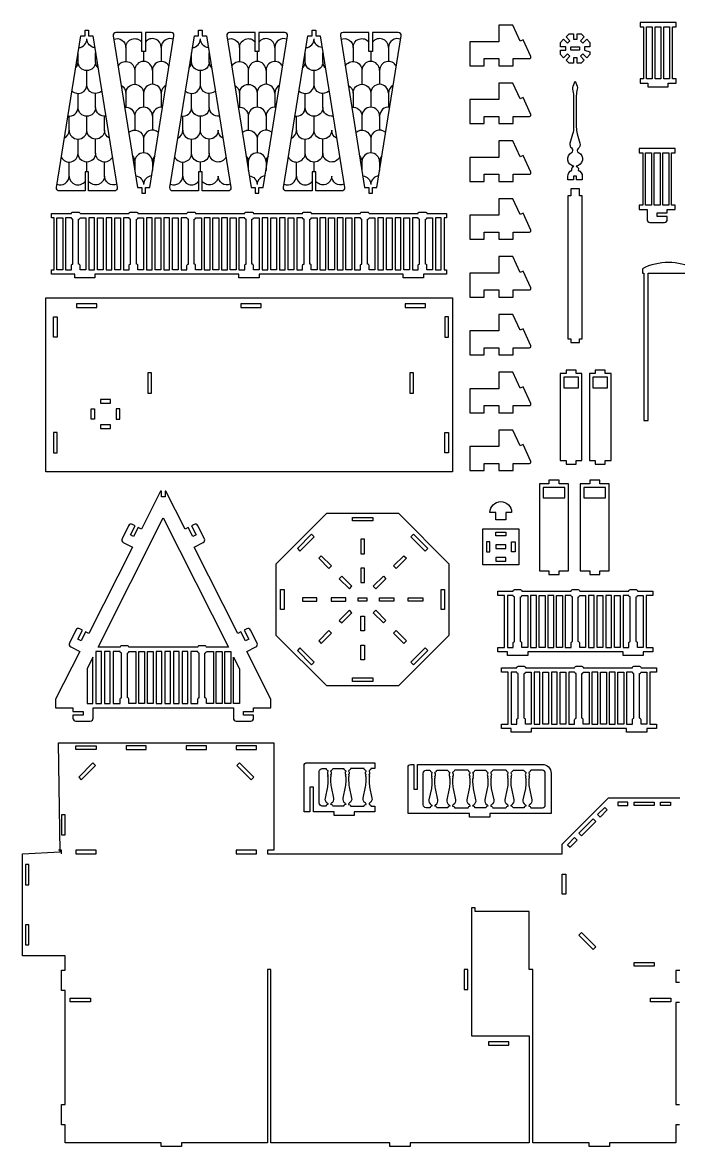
# Model space of a CAD drawing. Extents: x -77 to 269, y -157 to 145.
# Drawn here: x -75 to 15.8, y -10.7 to 144.8 of the extents above; entities that cross this region are included whole.
import ezdxf

# ---------------------------------------------------------------- set-up
doc = ezdxf.new("R2010")
doc.units = 0
doc.header["$MEASUREMENT"] = 0
doc.layers.add('LAYER1', color=18, linetype='CONTINUOUS')

msp = doc.modelspace()

# ---------------------------------------------------------------- linework, layer by layer
at = {"layer": 'LAYER1'}
for points in [[(14.38, 136.42), (15.48, 136.42), (15.48, 137.02), (14.98, 137.02), (14.98, 144.22), (15.48, 144.22), (15.48, 144.82), (10.48, 144.82), (10.48, 144.22), (10.98, 144.22), (10.98, 137.02), (10.48, 137.02), (10.48, 136.42), (11.58, 136.42), (11.58, 135.92), (14.38, 135.92)], [(3.55, 140.77), (3.55, 140.37), (3.13, 139.95), (2.58, 140.5), (2.23, 140.14), (2.77, 139.6), (2.35, 139.18), (1.76, 139.18), (1.76, 139.95), (1.26, 139.95), (1.26, 139.18), (0.66, 139.18), (0.24, 139.6), (0.78, 140.14), (0.43, 140.5), (-0.12, 139.95), (-0.54, 140.37), (-0.54, 140.97), (0.23, 140.97), (0.23, 141.47), (-0.54, 141.47), (-0.54, 142.07), (-0.12, 142.49), (0.43, 141.94), (0.78, 142.3), (0.24, 142.84), (0.66, 143.26), (1.26, 143.26), (1.26, 142.49), (1.76, 142.49), (1.76, 143.26), (2.35, 143.26), (2.77, 142.84), (2.23, 142.3), (2.58, 141.94), (3.13, 142.49), (3.55, 142.07), (3.55, 141.47), (2.78, 141.47), (2.78, 140.97)], [(11.38, 137.02), (11.38, 144.22), (12.18, 144.22), (12.18, 137.02)], [(12.58, 137.02), (12.58, 144.22), (13.38, 144.22), (13.38, 137.02)], [(13.78, 137.02), (13.78, 144.22), (14.58, 144.22), (14.58, 137.02)], [(0.9, 140.97), (0.9, 141.47), (2.09, 141.47), (2.09, 140.97)], [(11.26, 119.57), (11.26, 126.77), (12.06, 126.77), (12.06, 119.57)], [(12.46, 119.57), (12.46, 126.77), (13.26, 126.77), (13.26, 119.57)], [(13.66, 119.57), (13.66, 126.77), (14.46, 126.77), (14.46, 119.57)], [(2.09, 120.83), (2.09, 121.83), (0.9, 121.83), (0.9, 120.83), (0.5, 120.83), (0.5, 101.05), (0.9, 101.05), (0.9, 100.55), (2.09, 100.55), (2.09, 101.05), (2.49, 101.05), (2.49, 120.83)], [(-70.23, 110.6), (-70.23, 117.8), (-69.43, 117.8), (-69.43, 110.6)], [(-65.03, 110.6), (-65.03, 117.8), (-65.83, 117.8), (-65.83, 110.6)], [(-63.83, 117.8), (-63.83, 110.6), (-64.63, 110.6), (-64.63, 117.8)], [(-62.63, 110.6), (-62.63, 117.8), (-63.43, 117.8), (-63.43, 110.6)], [(-61.43, 117.8), (-61.43, 110.6), (-62.23, 110.6), (-62.23, 117.8)], [(-57.83, 117.8), (-57.83, 110.6), (-57.03, 110.6), (-57.03, 117.8)], [(-56.63, 110.6), (-56.63, 117.8), (-55.83, 117.8), (-55.83, 110.6)], [(-55.43, 117.8), (-55.43, 110.6), (-54.63, 110.6), (-54.63, 117.8)], [(-54.23, 110.6), (-54.23, 117.8), (-53.43, 117.8), (-53.43, 110.6)], [(-49.03, 110.6), (-49.03, 117.8), (-49.83, 117.8), (-49.83, 110.6)], [(-47.83, 117.8), (-47.83, 110.6), (-48.63, 110.6), (-48.63, 117.8)], [(-46.63, 110.6), (-46.63, 117.8), (-47.43, 117.8), (-47.43, 110.6)], [(-45.43, 117.8), (-45.43, 110.6), (-46.23, 110.6), (-46.23, 117.8)], [(-41.83, 117.8), (-41.83, 110.6), (-41.03, 110.6), (-41.03, 117.8)], [(-40.63, 110.6), (-40.63, 117.8), (-39.83, 117.8), (-39.83, 110.6)], [(-39.43, 117.8), (-39.43, 110.6), (-38.63, 110.6), (-38.63, 117.8)], [(-38.23, 110.6), (-38.23, 117.8), (-37.43, 117.8), (-37.43, 110.6)], [(-33.83, 117.8), (-33.83, 110.6), (-33.03, 110.6), (-33.03, 117.8)], [(-32.63, 110.6), (-32.63, 117.8), (-31.83, 117.8), (-31.83, 110.6)], [(-31.43, 117.8), (-31.43, 110.6), (-30.63, 110.6), (-30.63, 117.8)], [(-30.23, 110.6), (-30.23, 117.8), (-29.43, 117.8), (-29.43, 110.6)], [(-25.83, 117.8), (-25.83, 110.6), (-25.03, 110.6), (-25.03, 117.8)], [(-24.63, 110.6), (-24.63, 117.8), (-23.83, 117.8), (-23.83, 110.6)], [(-23.43, 117.8), (-23.43, 110.6), (-22.63, 110.6), (-22.63, 117.8)], [(-22.23, 110.6), (-22.23, 117.8), (-21.43, 117.8), (-21.43, 110.6)], [(-17.03, 110.6), (-17.03, 117.8), (-17.83, 117.8), (-17.83, 110.6)], [(-71.75, 106.71), (-15.47, 106.71), (-15.47, 82.66), (-71.75, 82.66)], [(-67.51, 105.41), (-64.71, 105.41), (-64.71, 105.91), (-67.51, 105.91)], [(-44.76, 105.41), (-41.96, 105.41), (-41.96, 105.91), (-44.76, 105.91)], [(-22.02, 105.41), (-19.22, 105.41), (-19.22, 105.91), (-22.02, 105.91)], [(-70.71, 101.29), (-70.71, 104.09), (-70.21, 104.09), (-70.21, 101.29)], [(-16.02, 101.29), (-16.02, 104.09), (-16.52, 104.09), (-16.52, 101.29)], [(-0.55, 96.24), (-0.55, 84.22), (0.25, 84.22), (0.25, 83.72), (1.65, 83.72), (1.65, 84.22), (2.45, 84.22), (2.45, 96.24), (1.65, 96.24), (1.65, 96.74), (0.25, 96.74), (0.25, 96.24)], [(3.47, 96.24), (3.47, 84.22), (4.27, 84.22), (4.27, 83.72), (5.67, 83.72), (5.67, 84.22), (6.47, 84.22), (6.47, 96.24), (5.67, 96.24), (5.67, 96.74), (4.27, 96.74), (4.27, 96.24)], [(-57.14, 93.56), (-57.14, 96.36), (-57.64, 96.36), (-57.64, 93.56)], [(-20.89, 93.56), (-20.89, 96.36), (-21.39, 96.36), (-21.39, 93.56)], [(-0.05, 95.74), (-0.05, 94.29), (1.95, 94.29), (1.95, 95.74)], [(3.97, 95.74), (3.97, 94.29), (5.97, 94.29), (5.97, 95.74)], [(-64.21, 92.16), (-62.81, 92.16), (-62.81, 92.66), (-64.21, 92.66)], [(-65.51, 89.96), (-65.51, 91.36), (-65.01, 91.36), (-65.01, 89.96)], [(-61.51, 89.96), (-61.51, 91.36), (-62.01, 91.36), (-62.01, 89.96)], [(-64.21, 88.66), (-62.81, 88.66), (-62.81, 89.16), (-64.21, 89.16)], [(-70.71, 88.09), (-70.71, 85.29), (-70.21, 85.29), (-70.21, 88.09)], [(-16.02, 88.09), (-16.02, 85.29), (-16.52, 85.29), (-16.52, 88.09)], [(-3.42, 80.99), (-3.42, 68.97), (-2.12, 68.97), (-2.12, 68.47), (-0.72, 68.47), (-0.72, 68.97), (0.58, 68.97), (0.58, 80.99), (-0.72, 80.99), (-0.72, 81.49), (-2.12, 81.49), (-2.12, 80.99)], [(2.22, 80.99), (2.22, 68.97), (3.52, 68.97), (3.52, 68.47), (4.92, 68.47), (4.92, 68.97), (6.22, 68.97), (6.22, 80.99), (4.92, 80.99), (4.92, 81.49), (3.52, 81.49), (3.52, 80.99)], [(-2.92, 80.49), (-2.92, 79.04), (-1.62, 79.04), (-1.22, 79.04), (0.08, 79.04), (0.08, 80.49), (-1.22, 80.49), (-1.62, 80.49)], [(2.72, 80.49), (2.72, 79.04), (4.02, 79.04), (4.42, 79.04), (5.72, 79.04), (5.72, 80.49), (4.42, 80.49), (4.02, 80.49)], [(-22.97, 53.04), (-32.88, 53.04), (-39.88, 60.04), (-39.88, 69.95), (-32.88, 76.96), (-22.97, 76.96), (-15.96, 69.95), (-15.96, 60.04)], [(-29.32, 75.86), (-29.32, 76.36), (-26.52, 76.36), (-26.52, 75.86)], [(-9.49, 74.79), (-6.29, 74.79), (-6.29, 69.79), (-11.29, 69.79), (-11.29, 74.79)], [(-34.61, 73.67), (-34.97, 74.02), (-36.95, 72.04), (-36.59, 71.69)], [(-28.17, 71.33), (-27.67, 71.33), (-27.67, 73.33), (-28.17, 73.33)], [(-19.25, 71.69), (-18.9, 72.04), (-20.88, 74.02), (-21.23, 73.67)], [(-9.49, 74.29), (-8.09, 74.29), (-8.09, 73.79), (-9.49, 73.79)], [(-10.79, 71.59), (-10.29, 71.59), (-10.29, 72.99), (-10.79, 72.99)], [(-9.49, 72.04), (-8.09, 72.04), (-8.09, 72.54), (-9.49, 72.54)], [(-7.29, 72.99), (-6.79, 72.99), (-6.79, 71.59), (-7.29, 71.59)], [(-32.58, 69.3), (-32.22, 69.65), (-33.64, 71.06), (-33.99, 70.71)], [(-23.27, 69.3), (-23.62, 69.65), (-22.21, 71.06), (-21.86, 70.71)], [(-8.09, 70.79), (-9.49, 70.79), (-9.49, 70.29), (-8.09, 70.29)], [(-28.17, 67.33), (-27.67, 67.33), (-27.67, 69.33), (-28.17, 69.33)], [(-29.75, 66.47), (-29.39, 66.82), (-30.81, 68.23), (-31.16, 67.88)], [(-26.1, 66.47), (-26.45, 66.82), (-25.04, 68.23), (-24.69, 67.88)], [(-38.78, 63.6), (-39.28, 63.6), (-39.28, 66.4), (-38.78, 66.4)], [(-17.06, 66.4), (-16.56, 66.4), (-16.56, 63.6), (-17.06, 63.6)], [(-3.87, 58.37), (-3.87, 65.57), (-4.67, 65.57), (-4.67, 58.37)], [(-2.67, 65.57), (-2.67, 58.37), (-3.47, 58.37), (-3.47, 65.57)], [(-1.47, 58.37), (-1.47, 65.57), (-2.27, 65.57), (-2.27, 58.37)], [(-0.27, 65.57), (-0.27, 58.37), (-1.07, 58.37), (-1.07, 65.57)], [(3.33, 65.57), (3.33, 58.37), (4.13, 58.37), (4.13, 65.57)], [(4.53, 58.37), (4.53, 65.57), (5.33, 65.57), (5.33, 58.37)], [(5.73, 65.57), (5.73, 58.37), (6.53, 58.37), (6.53, 65.57)], [(6.93, 58.37), (6.93, 65.57), (7.73, 65.57), (7.73, 58.37)], [(-34.25, 64.75), (-34.25, 65.25), (-36.25, 65.25), (-36.25, 64.75)], [(-30.25, 64.75), (-30.25, 65.25), (-32.25, 65.25), (-32.25, 64.75)], [(-28.52, 64.75), (-28.52, 65.25), (-27.33, 65.25), (-27.33, 64.75)], [(-25.59, 64.75), (-25.59, 65.25), (-23.59, 65.25), (-23.59, 64.75)], [(-21.59, 64.75), (-21.59, 65.25), (-19.59, 65.25), (-19.59, 64.75)], [(-29.39, 63.17), (-29.75, 63.53), (-31.16, 62.11), (-30.81, 61.76)], [(-28.17, 62.67), (-27.67, 62.67), (-27.67, 60.67), (-28.17, 60.67)], [(-26.45, 63.17), (-26.1, 63.53), (-24.69, 62.11), (-25.04, 61.76)], [(-32.22, 60.34), (-32.58, 60.7), (-33.99, 59.28), (-33.64, 58.93)], [(-23.62, 60.34), (-23.27, 60.7), (-21.86, 59.28), (-22.21, 58.93)], [(-64.05, 57.79), (-64.85, 57.79), (-64.85, 50.59), (-64.05, 50.59)], [(-62.85, 57.79), (-63.65, 57.79), (-63.65, 50.59), (-62.85, 50.59)], [(-58.91, 50.59), (-58.91, 57.79), (-58.11, 57.79), (-58.11, 50.59)], [(-57.71, 57.79), (-56.91, 57.79), (-56.91, 50.59), (-57.71, 50.59)], [(-55.71, 50.59), (-55.71, 57.79), (-56.51, 57.79), (-56.51, 50.59)], [(-55.31, 57.79), (-55.31, 50.59), (-54.51, 50.59), (-54.51, 57.79)], [(-53.31, 57.79), (-54.11, 57.79), (-54.11, 50.59), (-53.31, 50.59)], [(-52.11, 57.79), (-52.91, 57.79), (-52.91, 50.59), (-52.11, 50.59)], [(-48.18, 57.79), (-47.38, 57.79), (-47.38, 50.59), (-48.18, 50.59)], [(-46.98, 57.79), (-46.18, 57.79), (-46.18, 50.59), (-46.98, 50.59)], [(-36.59, 58.31), (-36.95, 57.95), (-34.97, 55.97), (-34.61, 56.33)], [(-28.17, 58.67), (-27.67, 58.67), (-27.67, 56.67), (-28.17, 56.67)], [(-19.25, 58.31), (-21.23, 56.33), (-20.88, 55.97), (-18.9, 57.95)], [(-66.05, 55.41), (-66.05, 50.59), (-65.25, 50.59), (-65.25, 57)], [(-44.98, 55.41), (-44.98, 50.59), (-45.78, 50.59), (-45.78, 57)], [(-3.37, 47.76), (-3.37, 54.96), (-4.17, 54.96), (-4.17, 47.76)], [(-2.17, 54.96), (-2.17, 47.76), (-2.97, 47.76), (-2.97, 54.96)], [(-0.97, 47.76), (-0.97, 54.96), (-1.77, 54.96), (-1.77, 47.76)], [(0.23, 54.96), (0.23, 47.76), (-0.57, 47.76), (-0.57, 54.96)], [(3.83, 54.96), (3.83, 47.76), (4.63, 47.76), (4.63, 54.96)], [(5.03, 47.76), (5.03, 54.96), (5.83, 54.96), (5.83, 47.76)], [(6.23, 54.96), (6.23, 47.76), (7.03, 47.76), (7.03, 54.96)], [(7.43, 47.76), (7.43, 54.96), (8.23, 54.96), (8.23, 47.76)], [(-26.52, 54.14), (-26.52, 53.64), (-29.32, 53.64), (-29.32, 54.14)], [(-64.8, 44.27), (-67.6, 44.27), (-67.6, 44.77), (-64.8, 44.77)], [(-60.66, 44.27), (-57.86, 44.27), (-57.86, 44.77), (-60.66, 44.77)], [(-52.35, 44.27), (-49.55, 44.27), (-49.55, 44.77), (-52.35, 44.77)], [(-45.4, 44.27), (-42.6, 44.27), (-42.6, 44.77), (-45.4, 44.77)], [(-67.22, 40.41), (-66.87, 40.06), (-64.89, 42.04), (-65.24, 42.39)], [(-44.96, 42.39), (-42.98, 40.41), (-43.33, 40.06), (-45.31, 42.04)], [(5.6, 36.23), (5.95, 35.88), (4.96, 34.89), (4.61, 35.24)], [(7.4, 36.98), (7.4, 36.48), (8.8, 36.48), (8.8, 36.98)], [(9.65, 36.48), (9.65, 36.98), (12.45, 36.98), (12.45, 36.48)], [(14.7, 36.98), (14.7, 36.48), (13.3, 36.48), (13.3, 36.98)], [(-69.1, 35.23), (-69.6, 35.23), (-69.6, 32.43), (-69.1, 32.43)], [(4.36, 34.29), (4.01, 34.64), (2.03, 32.66), (2.38, 32.31)], [(0.44, 31.07), (0.79, 30.72), (1.78, 31.71), (1.43, 32.06)], [(-67.6, 29.83), (-64.8, 29.83), (-64.8, 30.33), (-67.6, 30.33)], [(-45.4, 29.83), (-42.6, 29.83), (-42.6, 30.33), (-45.4, 30.33)], [(-74.1, 28.33), (-74.6, 28.33), (-74.6, 25.53), (-74.1, 25.53)], [(0.19, 24.22), (-0.31, 24.22), (-0.31, 27.02), (0.19, 27.02)], [(-74.1, 20.01), (-74.6, 20.01), (-74.6, 17.21), (-74.1, 17.21)], [(2.38, 18.93), (2.03, 18.58), (4.01, 16.6), (4.36, 16.95)], [(12.45, 14.76), (12.45, 14.26), (9.65, 14.26), (9.65, 14.76)], [(-13.35, 13.83), (-13.85, 13.83), (-13.85, 11.03), (-13.35, 11.03)], [(-65.6, 9.35), (-68.4, 9.35), (-68.4, 9.85), (-65.6, 9.85)], [(14.75, 9.35), (11.95, 9.35), (11.95, 9.85), (14.75, 9.85)], [(-10.5, 3.33), (-7.7, 3.33), (-7.7, 3.83), (-10.5, 3.83)]]:
    msp.add_lwpolyline(points, close=True, dxfattribs=at)
for points in [[(-66.94, 142.97), (-66.34, 142.97), (-66.34, 143.74), (-65.84, 143.74), (-65.84, 142.97), (-65.24, 142.97), (-61.88, 121.98, -0.464243), (-62.27, 121.51), (-65.84, 121.51), (-65.84, 124.16), (-66.34, 124.16), (-66.34, 121.51), (-69.91, 121.51, -0.464243), (-70.3, 121.98)], [(-59.08, 121.98), (-58.49, 121.98), (-58.49, 121.21), (-57.99, 121.21), (-57.99, 121.98), (-57.39, 121.98), (-54.03, 142.97, 0.464243), (-54.42, 143.44), (-57.99, 143.44), (-57.99, 140.79), (-58.49, 140.79), (-58.49, 143.44), (-62.06, 143.44, 0.464243), (-62.45, 142.97)], [(-51.21, 142.97), (-50.62, 142.97), (-50.62, 143.74), (-50.12, 143.74), (-50.12, 142.97), (-49.52, 142.97), (-46.16, 121.98, -0.464243), (-46.55, 121.51), (-50.12, 121.51), (-50.12, 124.16), (-50.62, 124.16), (-50.62, 121.51), (-54.18, 121.51, -0.464243), (-54.58, 121.98)], [(-43.36, 121.98), (-42.77, 121.98), (-42.77, 121.21), (-42.27, 121.21), (-42.27, 121.98), (-41.67, 121.98), (-38.3, 142.97, 0.464243), (-38.7, 143.44), (-42.27, 143.44), (-42.27, 140.79), (-42.77, 140.79), (-42.77, 143.44), (-46.33, 143.44, 0.464243), (-46.73, 142.97)], [(-35.49, 142.97), (-34.89, 142.97), (-34.89, 143.74), (-34.39, 143.74), (-34.39, 142.97), (-33.8, 142.97), (-30.43, 121.98, -0.464243), (-30.83, 121.51), (-34.39, 121.51), (-34.39, 124.16), (-34.89, 124.16), (-34.89, 121.51), (-38.46, 121.51, -0.464243), (-38.86, 121.98)], [(-27.64, 121.98), (-27.04, 121.98), (-27.04, 121.21), (-26.54, 121.21), (-26.54, 121.98), (-25.95, 121.98), (-22.58, 142.97, 0.464243), (-22.98, 143.44), (-26.54, 143.44), (-26.54, 140.79), (-27.04, 140.79), (-27.04, 143.44), (-30.61, 143.44, 0.464243), (-31, 142.97)], [(-13.08, 142.16), (-13.08, 138.83), (-11.08, 138.83), (-11.08, 139.83), (-9.08, 139.83), (-9.08, 138.83), (-7.08, 138.83), (-7.08, 139.83), (-4.81, 139.83, 0.543691), (-4.63, 140.11), (-5.68, 142.44), (-6.13, 142.24), (-7.12, 144.43), (-9.08, 144.43), (-9.08, 142.16)], [(-13.08, 134.16), (-13.08, 130.83), (-11.08, 130.83), (-11.08, 131.83), (-9.08, 131.83), (-9.08, 130.83), (-7.08, 130.83), (-7.08, 131.83), (-4.81, 131.83, 0.543691), (-4.63, 132.11), (-5.68, 134.44), (-6.13, 134.24), (-7.12, 136.43), (-9.08, 136.43), (-9.08, 134.16)], [(1.97, 126.84, -0.718799), (1.66, 124.93, -0.374013), (1.94, 124.4, -0.284044), (2.49, 123.51), (2.49, 123.05), (1.7, 123.05), (1.7, 123.55), (1.29, 123.55), (1.29, 123.05), (0.5, 123.05), (0.5, 123.51, -0.284044), (1.05, 124.4, -0.374013), (1.33, 124.93, -0.718799), (1.02, 126.84, 0.544401), (1.07, 127.39, -0.306065), (0.83, 128.13), (1.2, 129.41, 0.070039), (1.33, 130.33), (1.33, 134.67, 0.071071), (1.19, 135.59, -0.166187), (1.21, 135.99), (1.49, 136.7), (1.77, 135.99, -0.166187), (1.79, 135.59, 0.071071), (1.66, 134.67), (1.66, 130.33, 0.070039), (1.79, 129.41), (2.16, 128.13, -0.306065), (1.92, 127.39, 0.544401)], [(-13.08, 126.16), (-13.08, 122.83), (-11.08, 122.83), (-11.08, 123.83), (-9.08, 123.83), (-9.08, 122.83), (-7.08, 122.83), (-7.08, 123.83), (-4.81, 123.83, 0.543691), (-4.63, 124.11), (-5.68, 126.44), (-6.13, 126.24), (-7.12, 128.43), (-9.08, 128.43), (-9.08, 126.16)], [(11.46, 117.57, 0.414214), (11.86, 117.17), (13.86, 117.17, 0.414214), (14.26, 117.57), (14.26, 117.97), (12.86, 117.97), (12.86, 118.47), (14.26, 118.47), (14.26, 118.97), (15.36, 118.97), (15.36, 119.57), (14.86, 119.57), (14.86, 126.77), (15.36, 126.77), (15.36, 127.37), (10.36, 127.37), (10.36, 126.77), (10.86, 126.77), (10.86, 119.57), (10.36, 119.57), (10.36, 118.97), (11.46, 118.97)], [(-13.08, 118.16), (-13.08, 114.83), (-11.08, 114.83), (-11.08, 115.83), (-9.08, 115.83), (-9.08, 114.83), (-7.08, 114.83), (-7.08, 115.83), (-4.81, 115.83, 0.543691), (-4.63, 116.11), (-5.68, 118.44), (-6.13, 118.24), (-7.12, 120.43), (-9.08, 120.43), (-9.08, 118.16)], [(-16.29, 110), (-19.49, 110), (-19.49, 109.5), (-22.29, 109.5), (-22.29, 110), (-42.23, 110), (-42.23, 109.5), (-45.03, 109.5), (-45.03, 110), (-64.97, 110), (-64.97, 109.5), (-67.77, 109.5), (-67.77, 110), (-70.97, 110), (-70.97, 110.6), (-70.63, 110.6), (-70.63, 117.8), (-70.97, 117.8), (-70.97, 118.4), (-68.23, 118.4, -0.414214), (-68.03, 118.6), (-67.23, 118.6, -0.414214), (-67.03, 118.4), (-60.23, 118.4, -0.414214), (-60.03, 118.6), (-59.23, 118.6, -0.414214), (-59.03, 118.4), (-52.23, 118.4, -0.414214), (-52.03, 118.6), (-51.23, 118.6, -0.414214), (-51.03, 118.4), (-44.23, 118.4, -0.414214), (-44.03, 118.6), (-43.23, 118.6, -0.414214), (-43.03, 118.4), (-36.23, 118.4, -0.414214), (-36.03, 118.6), (-35.23, 118.6, -0.414214), (-35.03, 118.4), (-28.23, 118.4, -0.414214), (-28.03, 118.6), (-27.23, 118.6, -0.414214), (-27.03, 118.4), (-20.23, 118.4, -0.414214), (-20.03, 118.6), (-19.23, 118.6, -0.414214), (-19.03, 118.4), (-16.29, 118.4), (-16.29, 117.8), (-16.63, 117.8), (-16.63, 110.6), (-16.29, 110.6)], [(-68.03, 111.4), (-68.03, 117.6, -0.414214), (-68.23, 117.8), (-69.03, 117.8), (-69.03, 110.6), (-68.23, 110.6), (-68.23, 111.2, -0.414214)], [(-67.23, 111.4), (-67.23, 117.6, 0.414214), (-67.03, 117.8), (-66.23, 117.8), (-66.23, 110.6), (-67.03, 110.6), (-67.03, 111.2, 0.414214)], [(-60.23, 110.6), (-60.23, 111.2, -0.414214), (-60.03, 111.4), (-60.03, 117.6, -0.414214), (-60.23, 117.8), (-61.03, 117.8), (-61.03, 110.6)], [(-59.03, 110.6), (-59.03, 111.2, 0.414214), (-59.23, 111.4), (-59.23, 117.6, 0.414214), (-59.03, 117.8), (-58.23, 117.8), (-58.23, 110.6)], [(-52.03, 111.4), (-52.03, 117.6, -0.414214), (-52.23, 117.8), (-53.03, 117.8), (-53.03, 110.6), (-52.23, 110.6), (-52.23, 111.2, -0.414214)], [(-51.23, 111.4), (-51.23, 117.6, 0.414214), (-51.03, 117.8), (-50.23, 117.8), (-50.23, 110.6), (-51.03, 110.6), (-51.03, 111.2, 0.414214)], [(-44.23, 110.6), (-44.23, 111.2, -0.414214), (-44.03, 111.4), (-44.03, 117.6, -0.414214), (-44.23, 117.8), (-45.03, 117.8), (-45.03, 110.6)], [(-43.03, 110.6), (-43.03, 111.2, 0.414214), (-43.23, 111.4), (-43.23, 117.6, 0.414214), (-43.03, 117.8), (-42.23, 117.8), (-42.23, 110.6)], [(-36.03, 111.4), (-36.03, 117.6, -0.414214), (-36.23, 117.8), (-37.03, 117.8), (-37.03, 110.6), (-36.23, 110.6), (-36.23, 111.2, -0.414214)], [(-35.03, 110.6), (-35.03, 111.2, 0.414214), (-35.23, 111.4), (-35.23, 117.6, 0.414214), (-35.03, 117.8), (-34.23, 117.8), (-34.23, 110.6)], [(-28.03, 111.4), (-28.03, 117.6, -0.414214), (-28.23, 117.8), (-29.03, 117.8), (-29.03, 110.6), (-28.23, 110.6), (-28.23, 111.2, -0.414214)], [(-27.03, 110.6), (-27.03, 111.2, 0.414214), (-27.23, 111.4), (-27.23, 117.6, 0.414214), (-27.03, 117.8), (-26.23, 117.8), (-26.23, 110.6)], [(-20.03, 111.4), (-20.03, 117.6, -0.414214), (-20.23, 117.8), (-21.03, 117.8), (-21.03, 110.6), (-20.23, 110.6), (-20.23, 111.2, -0.414214)], [(-19.03, 110.6), (-19.03, 111.2, 0.414214), (-19.23, 111.4), (-19.23, 117.6, 0.414214), (-19.03, 117.8), (-18.23, 117.8), (-18.23, 110.6)], [(-13.08, 110.16), (-13.08, 106.83), (-11.08, 106.83), (-11.08, 107.83), (-9.08, 107.83), (-9.08, 106.83), (-7.08, 106.83), (-7.08, 107.83), (-4.81, 107.83, 0.543691), (-4.63, 108.11), (-5.68, 110.44), (-6.13, 110.24), (-7.12, 112.43), (-9.08, 112.43), (-9.08, 110.16)], [(11.61, 89.76), (11.61, 110.16), (17.21, 110.16), (17.21, 89.76), (17.81, 89.76), (17.81, 110.16), (18.01, 110.16), (18.01, 110.76, 0.238913), (10.81, 110.76), (10.81, 110.16), (11.01, 110.16), (11.01, 89.76)], [(-13.08, 102.16), (-13.08, 98.83), (-11.08, 98.83), (-11.08, 99.83), (-9.08, 99.83), (-9.08, 98.83), (-7.08, 98.83), (-7.08, 99.83), (-4.81, 99.83, 0.543691), (-4.63, 100.11), (-5.68, 102.44), (-6.13, 102.24), (-7.12, 104.43), (-9.08, 104.43), (-9.08, 102.16)], [(-13.08, 94.16), (-13.08, 90.83), (-11.08, 90.83), (-11.08, 91.83), (-9.08, 91.83), (-9.08, 90.83), (-7.08, 90.83), (-7.08, 91.83), (-4.81, 91.83, 0.543691), (-4.63, 92.11), (-5.68, 94.44), (-6.13, 94.24), (-7.12, 96.43), (-9.08, 96.43), (-9.08, 94.16)], [(-13.08, 86.16), (-13.08, 82.83), (-11.08, 82.83), (-11.08, 83.83), (-9.08, 83.83), (-9.08, 82.83), (-7.08, 82.83), (-7.08, 83.83), (-4.81, 83.83, 0.543691), (-4.63, 84.11), (-5.68, 86.44), (-6.13, 86.24), (-7.12, 88.43), (-9.08, 88.43), (-9.08, 86.16)], [(-43.41, 48.19, 0.414214), (-43.01, 48.59), (-43.01, 48.99), (-44.41, 48.99), (-44.41, 49.49), (-43.01, 49.49), (-43.01, 49.99), (-40.61, 49.99), (-40.61, 51.2), (-43.95, 57.81), (-42.7, 58.44, 0.414214), (-42.53, 58.98), (-43.43, 60.77, 0.414214), (-43.96, 60.94), (-44.32, 60.76), (-43.69, 59.51), (-44.14, 59.29), (-44.77, 60.54), (-45.21, 60.31), (-51.24, 72.24), (-49.99, 72.87, 0.414214), (-49.81, 73.41), (-50.71, 75.2, 0.414214), (-51.25, 75.37), (-51.61, 75.19), (-50.98, 73.94), (-51.42, 73.72), (-52.05, 74.97), (-52.5, 74.74), (-55.15, 79.99), (-55.26, 79.99), (-55.26, 79.19), (-55.76, 79.19), (-55.76, 79.99), (-55.88, 79.99), (-58.53, 74.74), (-58.98, 74.97), (-59.61, 73.72), (-60.05, 73.94), (-59.42, 75.19), (-59.78, 75.37, 0.414214), (-60.32, 75.2), (-61.22, 73.41, 0.414214), (-61.04, 72.87), (-59.79, 72.24), (-65.82, 60.31), (-66.26, 60.54), (-66.89, 59.29), (-67.34, 59.51), (-66.71, 60.76), (-67.07, 60.94, 0.414214), (-67.6, 60.77), (-68.5, 58.98, 0.414214), (-68.33, 58.44), (-67.08, 57.81), (-70.41, 51.2), (-70.41, 49.99), (-68.01, 49.99), (-68.01, 49.49), (-66.61, 49.49), (-66.61, 48.99), (-68.01, 48.99), (-68.01, 48.59, 0.414214), (-67.61, 48.19), (-65.61, 48.19, 0.414214), (-65.21, 48.59), (-65.21, 49.99), (-45.81, 49.99), (-45.81, 48.59, 0.414214), (-45.41, 48.19)], [(-7.29, 77.04), (-8.09, 77.04), (-8.09, 76.04), (-9.49, 76.04), (-9.49, 77.04), (-10.29, 77.04, -0.414214), (-8.79, 78.54, -0.414214)], [(-49.55, 58.39, 0.414214), (-49.75, 58.59), (-50.55, 58.59, 0.414214), (-50.75, 58.39), (-60.28, 58.39, 0.414214), (-60.48, 58.59), (-61.28, 58.59, 0.414214), (-61.48, 58.39), (-64.54, 58.39), (-55.51, 76.28), (-46.49, 58.39)], [(-5.07, 57.27), (-7.87, 57.27), (-7.87, 57.77), (-9.19, 57.77), (-9.19, 58.37), (-8.27, 58.37), (-8.27, 65.57), (-9.19, 65.57), (-9.19, 66.17), (-7.07, 66.17, -0.414214), (-6.87, 66.37), (-6.07, 66.37, -0.414214), (-5.87, 66.17), (0.93, 66.17, -0.414214), (1.13, 66.37), (1.93, 66.37, -0.414214), (2.13, 66.17), (8.93, 66.17, -0.414214), (9.13, 66.37), (9.93, 66.37, -0.414214), (10.13, 66.17), (12.26, 66.17), (12.26, 65.57), (11.33, 65.57), (11.33, 58.37), (12.26, 58.37), (12.26, 57.77), (10.93, 57.77), (10.93, 57.27), (8.13, 57.27), (8.13, 57.77), (-5.07, 57.77)], [(-6.87, 59.17), (-6.87, 65.37, -0.414214), (-7.07, 65.57), (-7.87, 65.57), (-7.87, 58.37), (-7.07, 58.37), (-7.07, 58.97, -0.414214)], [(-6.07, 59.17), (-6.07, 65.37, 0.414214), (-5.87, 65.57), (-5.07, 65.57), (-5.07, 58.37), (-5.87, 58.37), (-5.87, 58.97, 0.414214)], [(0.93, 58.37), (0.93, 58.97, -0.414214), (1.13, 59.17), (1.13, 65.37, -0.414214), (0.93, 65.57), (0.13, 65.57), (0.13, 58.37)], [(2.13, 58.37), (2.13, 58.97, 0.414214), (1.93, 59.17), (1.93, 65.37, 0.414214), (2.13, 65.57), (2.93, 65.57), (2.93, 58.37)], [(9.13, 59.17), (9.13, 65.37, -0.414214), (8.93, 65.57), (8.13, 65.57), (8.13, 58.37), (8.93, 58.37), (8.93, 58.97, -0.414214)], [(10.13, 58.37), (10.13, 58.97, 0.414214), (9.93, 59.17), (9.93, 65.37, 0.414214), (10.13, 65.57), (10.93, 65.57), (10.93, 58.37)], [(-62.45, 50.59), (-61.48, 50.59), (-61.48, 51.19, -0.414214), (-61.28, 51.39), (-61.28, 57.59, -0.414214), (-61.48, 57.79), (-62.45, 57.79)], [(-59.31, 50.59), (-60.28, 50.59), (-60.28, 51.19, 0.414214), (-60.48, 51.39), (-60.48, 57.59, 0.414214), (-60.28, 57.79), (-59.31, 57.79)], [(-51.71, 50.59), (-50.75, 50.59), (-50.75, 51.19, -0.414214), (-50.55, 51.39), (-50.55, 57.59, -0.414214), (-50.75, 57.79), (-51.71, 57.79)], [(-48.58, 50.59), (-49.55, 50.59), (-49.55, 51.19, 0.414214), (-49.75, 51.39), (-49.75, 57.59, 0.414214), (-49.55, 57.79), (-48.58, 57.79)], [(-4.57, 46.66), (-7.37, 46.66), (-7.37, 47.16), (-8.69, 47.16), (-8.69, 47.76), (-7.77, 47.76), (-7.77, 54.96), (-8.69, 54.96), (-8.69, 55.56), (-6.57, 55.56, -0.414214), (-6.37, 55.76), (-5.57, 55.76, -0.414214), (-5.37, 55.56), (1.43, 55.56, -0.414214), (1.63, 55.76), (2.43, 55.76, -0.414214), (2.63, 55.56), (9.43, 55.56, -0.414214), (9.63, 55.76), (10.43, 55.76, -0.414214), (10.63, 55.56), (12.75, 55.56), (12.75, 54.96), (11.83, 54.96), (11.83, 47.76), (12.75, 47.76), (12.75, 47.16), (11.43, 47.16), (11.43, 46.66), (8.63, 46.66), (8.63, 47.16), (-4.57, 47.16)], [(-6.37, 48.56), (-6.37, 54.76, -0.414214), (-6.57, 54.96), (-7.37, 54.96), (-7.37, 47.76), (-6.57, 47.76), (-6.57, 48.36, -0.414214)], [(-5.57, 48.56), (-5.57, 54.76, 0.414214), (-5.37, 54.96), (-4.57, 54.96), (-4.57, 47.76), (-5.37, 47.76), (-5.37, 48.36, 0.414214)], [(1.43, 47.76), (1.43, 48.36, -0.414214), (1.63, 48.56), (1.63, 54.76, -0.414214), (1.43, 54.96), (0.63, 54.96), (0.63, 47.76)], [(2.63, 47.76), (2.63, 48.36, 0.414214), (2.43, 48.56), (2.43, 54.76, 0.414214), (2.63, 54.96), (3.43, 54.96), (3.43, 47.76)], [(9.63, 48.56), (9.63, 54.76, -0.414214), (9.43, 54.96), (8.63, 54.96), (8.63, 47.76), (9.43, 47.76), (9.43, 48.36, -0.414214)], [(10.63, 47.76), (10.63, 48.36, 0.414214), (10.43, 48.56), (10.43, 54.76, 0.414214), (10.63, 54.96), (11.43, 54.96), (11.43, 47.76)], [(-26.22, 35.62), (-29.07, 35.62), (-29.07, 35.12), (-31.87, 35.12), (-31.87, 35.62), (-34.72, 35.62), (-34.72, 39.02), (-35.22, 39.02), (-35.22, 35.62), (-36.02, 35.62), (-36.02, 42.02, -0.414214), (-35.62, 42.42), (-35.22, 42.42), (-34.72, 42.42), (-26.22, 42.42), (-26.22, 41.62), (-26.72, 41.62, 0.352171), (-26.79, 41.55, -0.244569), (-26.91, 41.41, 0.294683), (-27.03, 41.23, 0.187098), (-27.02, 41.21, -0.375636), (-27.03, 40.78, 0.584261), (-27.02, 40.75, -0.594353), (-26.99, 40.68, 0.39765), (-26.99, 40.65, -0.39765), (-26.99, 40.59, 0.39765), (-26.99, 40.56, -0.600564), (-27.02, 40.49, 0.366837), (-27.03, 40.47), (-27.03, 39.9, 0.051698), (-26.95, 39.08), (-26.62, 37.52, -0.328849), (-26.93, 36.85, 0.272519), (-27.03, 36.67), (-27.03, 36.64), (-26.99, 36.64, -0.352171), (-26.79, 36.48, 0.352171), (-26.72, 36.42), (-26.22, 36.42)], [(-21.23, 42.18), (-20.83, 42.18), (-20.83, 38.78), (-20.33, 38.78), (-20.33, 42.18), (-3.03, 42.18, -0.414214), (-1.83, 40.98), (-1.83, 35.38), (-10.33, 35.38), (-10.33, 34.88), (-13.13, 34.88), (-13.13, 35.38), (-21.63, 35.38), (-21.63, 41.78, -0.414214)], [(-32.81, 36.85, -0.272519), (-32.71, 36.67), (-32.71, 36.64), (-32.76, 36.64, 0.352171), (-32.95, 36.48, -0.352171), (-33.03, 36.42), (-33.52, 36.42, -0.414214), (-33.92, 36.82), (-33.92, 41.22, -0.414214), (-33.52, 41.62), (-33.03, 41.62, -0.352171), (-32.95, 41.55, 0.244569), (-32.83, 41.41, -0.294683), (-32.71, 41.23, -0.187098), (-32.72, 41.21, 0.375636), (-32.72, 40.78, -0.584261), (-32.73, 40.75, 0.594353), (-32.75, 40.68, -0.39765), (-32.75, 40.65, 0.39765), (-32.75, 40.59, -0.39765), (-32.75, 40.56, 0.600564), (-32.73, 40.49, -0.366837), (-32.71, 40.47), (-32.71, 39.9, -0.051698), (-32.8, 39.08), (-33.12, 37.52, 0.328849)], [(-31.28, 41.62), (-30.57, 41.62, -0.352171), (-30.5, 41.55, 0.244569), (-30.38, 41.41, -0.294683), (-30.25, 41.23, -0.187098), (-30.26, 41.21, 0.375636), (-30.26, 40.78, -0.584261), (-30.27, 40.75, 0.594353), (-30.3, 40.68, -0.39765), (-30.3, 40.65, 0.39765), (-30.3, 40.59, -0.39765), (-30.3, 40.56, 0.600564), (-30.27, 40.49, -0.366837), (-30.25, 40.47), (-30.25, 39.9, -0.051698), (-30.34, 39.08), (-30.67, 37.52, 0.328849), (-30.36, 36.85, -0.272519), (-30.25, 36.67), (-30.25, 36.64), (-30.3, 36.64, 0.352171), (-30.5, 36.48, -0.352171), (-30.57, 36.42), (-31.28, 36.42), (-31.99, 36.42, -0.352171), (-32.07, 36.48, 0.352171), (-32.26, 36.64), (-32.31, 36.64), (-32.31, 36.67, -0.272519), (-32.21, 36.85, 0.328849), (-31.9, 37.52), (-32.23, 39.08, -0.051698), (-32.31, 39.9), (-32.31, 40.47, -0.366837), (-32.29, 40.49, 0.600564), (-32.27, 40.56, -0.39765), (-32.27, 40.59, 0.39765), (-32.27, 40.65, -0.39765), (-32.27, 40.68, 0.594353), (-32.29, 40.75, -0.584261), (-32.3, 40.78, 0.375636), (-32.3, 41.21, -0.187098), (-32.31, 41.23, -0.294683), (-32.19, 41.41, 0.244569), (-32.07, 41.55, -0.352171), (-31.99, 41.62)], [(-28.64, 36.42), (-27.75, 36.42, 0.352171), (-27.68, 36.48, -0.352171), (-27.48, 36.64), (-27.43, 36.64), (-27.43, 36.67, 0.272519), (-27.54, 36.85, -0.328849), (-27.85, 37.52), (-27.52, 39.08, 0.051698), (-27.43, 39.9), (-27.43, 40.47, 0.366837), (-27.45, 40.49, -0.600564), (-27.48, 40.56, 0.39765), (-27.48, 40.59, -0.39765), (-27.48, 40.65, 0.39765), (-27.48, 40.68, -0.594353), (-27.45, 40.75, 0.584261), (-27.44, 40.78, -0.375636), (-27.44, 41.21, 0.187098), (-27.43, 41.23, 0.294683), (-27.56, 41.41, -0.244569), (-27.68, 41.55, 0.352171), (-27.75, 41.62), (-28.64, 41.62), (-29.53, 41.62, 0.352171), (-29.61, 41.55, -0.244569), (-29.73, 41.41, 0.294683), (-29.85, 41.23, 0.187098), (-29.84, 41.21, -0.375636), (-29.85, 40.78, 0.584261), (-29.84, 40.75, -0.594353), (-29.81, 40.68, 0.39765), (-29.81, 40.65, -0.39765), (-29.81, 40.59, 0.39765), (-29.81, 40.56, -0.600564), (-29.84, 40.49, 0.366837), (-29.85, 40.47), (-29.85, 39.9, 0.051698), (-29.77, 39.08), (-29.44, 37.52, -0.328849), (-29.75, 36.85, 0.272519), (-29.85, 36.67), (-29.85, 36.64), (-29.81, 36.64, -0.352171), (-29.61, 36.48, 0.352171), (-29.53, 36.42)], [(-18.42, 36.61, -0.272519), (-18.32, 36.44), (-18.32, 36.4), (-18.36, 36.4, 0.352171), (-18.56, 36.25, -0.352171), (-18.64, 36.18), (-19.13, 36.18, -0.414214), (-19.53, 36.58), (-19.53, 40.98, -0.414214), (-19.13, 41.38), (-18.64, 41.38, -0.352171), (-18.56, 41.32, 0.244569), (-18.44, 41.18, -0.294683), (-18.32, 41, -0.187098), (-18.33, 40.97, 0.375636), (-18.32, 40.55, -0.584261), (-18.33, 40.52, 0.594353), (-18.36, 40.44, -0.39765), (-18.36, 40.42, 0.39765), (-18.36, 40.36, -0.39765), (-18.36, 40.33, 0.600564), (-18.33, 40.26, -0.366837), (-18.32, 40.24), (-18.32, 39.66, -0.051698), (-18.4, 38.84), (-18.73, 37.29, 0.328849)], [(-16.89, 41.38), (-16.18, 41.38, -0.352171), (-16.1, 41.32, 0.244569), (-15.98, 41.18, -0.294683), (-15.86, 41, -0.187098), (-15.87, 40.97, 0.375636), (-15.87, 40.55, -0.584261), (-15.88, 40.52, 0.594353), (-15.9, 40.44, -0.39765), (-15.9, 40.42, 0.39765), (-15.9, 40.36, -0.39765), (-15.9, 40.33, 0.600564), (-15.88, 40.26, -0.366837), (-15.86, 40.24), (-15.86, 39.66, -0.051698), (-15.94, 38.84), (-16.27, 37.29, 0.328849), (-15.96, 36.61, -0.272519), (-15.86, 36.44), (-15.86, 36.4), (-15.91, 36.4, 0.352171), (-16.1, 36.25, -0.352171), (-16.18, 36.18), (-16.89, 36.18), (-17.6, 36.18, -0.352171), (-17.67, 36.25, 0.352171), (-17.87, 36.4), (-17.92, 36.4), (-17.92, 36.44, -0.272519), (-17.81, 36.61, 0.328849), (-17.5, 37.29), (-17.83, 38.84, -0.051698), (-17.92, 39.66), (-17.92, 40.24, -0.366837), (-17.9, 40.26, 0.600564), (-17.87, 40.33, -0.39765), (-17.87, 40.36, 0.39765), (-17.87, 40.42, -0.39765), (-17.87, 40.44, 0.594353), (-17.9, 40.52, -0.584261), (-17.91, 40.55, 0.375636), (-17.91, 40.97, -0.187098), (-17.92, 41, -0.294683), (-17.79, 41.18, 0.244569), (-17.67, 41.32, -0.352171), (-17.6, 41.38)], [(-14.25, 36.18), (-13.36, 36.18, 0.352171), (-13.28, 36.25, -0.352171), (-13.09, 36.4), (-13.04, 36.4), (-13.04, 36.44, 0.272519), (-13.14, 36.61, -0.328849), (-13.45, 37.29), (-13.12, 38.84, 0.051698), (-13.04, 39.66), (-13.04, 40.24, 0.366837), (-13.06, 40.26, -0.600564), (-13.08, 40.33, 0.39765), (-13.08, 40.36, -0.39765), (-13.08, 40.42, 0.39765), (-13.08, 40.44, -0.594353), (-13.06, 40.52, 0.584261), (-13.05, 40.55, -0.375636), (-13.05, 40.97, 0.187098), (-13.04, 41, 0.294683), (-13.16, 41.18, -0.244569), (-13.28, 41.32, 0.352171), (-13.36, 41.38), (-14.25, 41.38), (-15.14, 41.38, 0.352171), (-15.22, 41.32, -0.244569), (-15.34, 41.18, 0.294683), (-15.46, 41, 0.187098), (-15.45, 40.97, -0.375636), (-15.45, 40.55, 0.584261), (-15.44, 40.52, -0.594353), (-15.42, 40.44, 0.39765), (-15.42, 40.42, -0.39765), (-15.42, 40.36, 0.39765), (-15.42, 40.33, -0.600564), (-15.44, 40.26, 0.366837), (-15.46, 40.24), (-15.46, 39.66, 0.051698), (-15.37, 38.84), (-15.05, 37.29, -0.328849), (-15.36, 36.61, 0.272519), (-15.46, 36.44), (-15.46, 36.4), (-15.41, 36.4, -0.352171), (-15.22, 36.25, 0.352171), (-15.14, 36.18)], [(-11.61, 41.38), (-10.9, 41.38, -0.352171), (-10.82, 41.32, 0.244569), (-10.71, 41.18, -0.294683), (-10.58, 41, -0.187098), (-10.59, 40.97, 0.375636), (-10.59, 40.55, -0.584261), (-10.6, 40.52, 0.594353), (-10.62, 40.44, -0.39765), (-10.62, 40.42, 0.39765), (-10.62, 40.36, -0.39765), (-10.62, 40.33, 0.600564), (-10.6, 40.26, -0.366837), (-10.58, 40.24), (-10.58, 39.66, -0.051698), (-10.67, 38.84), (-10.99, 37.29, 0.328849), (-10.69, 36.61, -0.272519), (-10.58, 36.44), (-10.58, 36.4), (-10.63, 36.4, 0.352171), (-10.82, 36.25, -0.352171), (-10.9, 36.18), (-11.61, 36.18), (-12.32, 36.18, -0.352171), (-12.4, 36.25, 0.352171), (-12.59, 36.4), (-12.64, 36.4), (-12.64, 36.44, -0.272519), (-12.54, 36.61, 0.328849), (-12.23, 37.29), (-12.55, 38.84, -0.051698), (-12.64, 39.66), (-12.64, 40.24, -0.366837), (-12.62, 40.26, 0.600564), (-12.6, 40.33, -0.39765), (-12.6, 40.36, 0.39765), (-12.6, 40.42, -0.39765), (-12.6, 40.44, 0.594353), (-12.62, 40.52, -0.584261), (-12.63, 40.55, 0.375636), (-12.63, 40.97, -0.187098), (-12.64, 41, -0.294683), (-12.52, 41.18, 0.244569), (-12.4, 41.32, -0.352171), (-12.32, 41.38)], [(-8.97, 36.18), (-8.08, 36.18, 0.352171), (-8.01, 36.25, -0.352171), (-7.81, 36.4), (-7.76, 36.4), (-7.76, 36.44, 0.272519), (-7.87, 36.61, -0.328849), (-8.18, 37.29), (-7.85, 38.84, 0.051698), (-7.76, 39.66), (-7.76, 40.24, 0.366837), (-7.78, 40.26, -0.600564), (-7.81, 40.33, 0.39765), (-7.81, 40.36, -0.39765), (-7.81, 40.42, 0.39765), (-7.81, 40.44, -0.594353), (-7.78, 40.52, 0.584261), (-7.77, 40.55, -0.375636), (-7.77, 40.97, 0.187098), (-7.76, 41, 0.294683), (-7.89, 41.18, -0.244569), (-8.01, 41.32, 0.352171), (-8.08, 41.38), (-8.97, 41.38), (-9.86, 41.38, 0.352171), (-9.94, 41.32, -0.244569), (-10.06, 41.18, 0.294683), (-10.18, 41, 0.187098), (-10.17, 40.97, -0.375636), (-10.18, 40.55, 0.584261), (-10.17, 40.52, -0.594353), (-10.14, 40.44, 0.39765), (-10.14, 40.42, -0.39765), (-10.14, 40.36, 0.39765), (-10.14, 40.33, -0.600564), (-10.17, 40.26, 0.366837), (-10.18, 40.24), (-10.18, 39.66, 0.051698), (-10.1, 38.84), (-9.77, 37.29, -0.328849), (-10.08, 36.61, 0.272519), (-10.18, 36.44), (-10.18, 36.4), (-10.14, 36.4, -0.352171), (-9.94, 36.25, 0.352171), (-9.86, 36.18)], [(-6.34, 41.38), (-5.63, 41.38, -0.352171), (-5.55, 41.32, 0.244569), (-5.43, 41.18, -0.294683), (-5.31, 41, -0.187098), (-5.32, 40.97, 0.375636), (-5.31, 40.55, -0.584261), (-5.33, 40.52, 0.594353), (-5.35, 40.44, -0.39765), (-5.35, 40.42, 0.39765), (-5.35, 40.36, -0.39765), (-5.35, 40.33, 0.600564), (-5.32, 40.26, -0.366837), (-5.31, 40.24), (-5.31, 39.66, -0.051698), (-5.39, 38.84), (-5.72, 37.29, 0.328849), (-5.41, 36.61, -0.272519), (-5.31, 36.44), (-5.31, 36.4), (-5.35, 36.4, 0.352171), (-5.55, 36.25, -0.352171), (-5.63, 36.18), (-6.34, 36.18), (-7.04, 36.18, -0.352171), (-7.12, 36.25, 0.352171), (-7.32, 36.4), (-7.36, 36.4), (-7.36, 36.44, -0.272519), (-7.26, 36.61, 0.328849), (-6.95, 37.29), (-7.28, 38.84, -0.051698), (-7.36, 39.66), (-7.36, 40.24, -0.366837), (-7.35, 40.26, 0.600564), (-7.32, 40.33, -0.39765), (-7.32, 40.36, 0.39765), (-7.32, 40.42, -0.39765), (-7.32, 40.44, 0.594353), (-7.35, 40.52, -0.584261), (-7.36, 40.55, 0.375636), (-7.35, 40.97, -0.187098), (-7.36, 41, -0.294683), (-7.24, 41.18, 0.244569), (-7.12, 41.32, -0.352171), (-7.04, 41.38)], [(-2.63, 36.58), (-2.63, 40.98, 0.414214), (-3.03, 41.38), (-4.59, 41.38, 0.352171), (-4.67, 41.32, -0.244569), (-4.78, 41.18, 0.294683), (-4.91, 41, 0.187098), (-4.9, 40.97, -0.375636), (-4.9, 40.55, 0.584261), (-4.89, 40.52, -0.594353), (-4.87, 40.44, 0.39765), (-4.87, 40.42, -0.39765), (-4.87, 40.36, 0.39765), (-4.87, 40.33, -0.600564), (-4.89, 40.26, 0.366837), (-4.91, 40.24), (-4.91, 39.66, 0.051698), (-4.82, 38.84), (-4.5, 37.29, -0.328849), (-4.8, 36.61, 0.272519), (-4.91, 36.44), (-4.91, 36.4), (-4.86, 36.4, -0.352171), (-4.67, 36.25, 0.352171), (-4.59, 36.18), (-3.03, 36.18, 0.414214)]]:
    msp.add_lwpolyline(points, format="xyb", close=True, dxfattribs=at)
for points in [[(-67.2, 141.34, 0.386683), (-66.09, 142.55)], [(-64.98, 141.34, -0.386683), (-66.09, 142.55)], [(-62.37, 142.5, -0.533027), (-60.69, 141.37, -0.718135), (-58.49, 142.11)], [(-54.1, 142.5, 0.533027), (-55.79, 141.37, 0.718135), (-57.99, 142.11)], [(-51.48, 141.34, 0.386683), (-50.37, 142.55)], [(-49.26, 141.34, -0.386683), (-50.37, 142.55)], [(-46.65, 142.5, -0.533027), (-44.96, 141.37, -0.718135), (-42.77, 142.11)], [(-38.38, 142.5, 0.533027), (-40.07, 141.37, 0.718135), (-42.27, 142.11)], [(-35.75, 141.34, 0.386683), (-34.64, 142.55)], [(-33.54, 141.34, -0.386683), (-34.64, 142.55)], [(-30.93, 142.5, -0.533027), (-29.24, 141.37, -0.718135), (-27.04, 142.11)], [(-22.66, 142.5, 0.533027), (-24.34, 141.37, 0.718135), (-26.54, 142.11)], [(-67.64, 138.56, 0.190036), (-67.31, 139.39)], [(-64.54, 138.56, -0.190036), (-64.87, 139.39, -1), (-67.31, 139.39)], [(-61.78, 138.76, -0.786796), (-59.46, 138.2)], [(-54.7, 138.76, 0.786796), (-57.01, 138.2, 1), (-59.46, 138.2)], [(-51.92, 138.56, 0.190036), (-51.59, 139.39)], [(-48.81, 138.56, -0.190036), (-49.14, 139.39, -1), (-51.59, 139.39)], [(-46.05, 138.76, -0.786796), (-43.74, 138.2)], [(-38.98, 138.76, 0.786796), (-41.29, 138.2, 1), (-43.74, 138.2)], [(-36.2, 138.56, 0.190036), (-35.87, 139.39)], [(-33.09, 138.56, -0.190036), (-33.42, 139.39, -1), (-35.87, 139.39)], [(-30.33, 138.76, -0.786796), (-28.02, 138.2)], [(-23.25, 138.76, 0.786796), (-25.57, 138.2, 1), (-28.02, 138.2)], [(-68.16, 135.34, 0.659483), (-66.09, 136.23)], [(-64.02, 135.34, -0.659483), (-66.09, 136.23)], [(-61.35, 136.13, -0.281609), (-60.69, 135.04, -1), (-58.24, 135.04)], [(-55.12, 136.13, 0.281609), (-55.79, 135.04, 1), (-58.24, 135.04)], [(-52.44, 135.34, 0.659483), (-50.37, 136.23)], [(-48.3, 135.34, -0.659483), (-50.37, 136.23)], [(-45.63, 136.13, -0.281609), (-44.96, 135.04, -1), (-42.52, 135.04)], [(-39.4, 136.13, 0.281609), (-40.07, 135.04, 1), (-42.52, 135.04)], [(-36.71, 135.34, 0.659483), (-34.64, 136.23)], [(-32.58, 135.34, -0.659483), (-34.64, 136.23)], [(-29.91, 136.13, -0.281609), (-29.24, 135.04, -1), (-26.79, 135.04)], [(-23.68, 136.13, 0.281609), (-24.34, 135.04, 1), (-26.79, 135.04)], [(-68.72, 131.86, 0.457939), (-67.31, 133.07)], [(-63.46, 131.86, -0.457939), (-64.87, 133.07, -1), (-67.31, 133.07)], [(-60.87, 133.09, -0.457939), (-59.46, 131.88)], [(-55.61, 133.09, 0.457939), (-57.01, 131.88, 1), (-59.46, 131.88)], [(-53, 131.86, 0.457939), (-51.59, 133.07)], [(-47.74, 131.86, -0.457939), (-49.14, 133.07, -1), (-51.59, 133.07)], [(-45.14, 133.09, -0.457939), (-43.74, 131.88)], [(-39.89, 133.09, 0.457939), (-41.29, 131.88, 1), (-43.74, 131.88)], [(-37.27, 131.86, 0.457939), (-35.87, 133.07)], [(-32.02, 131.86, -0.457939), (-33.42, 133.07, -1), (-35.87, 133.07)], [(-29.42, 133.09, -0.457939), (-28.02, 131.88)], [(-24.16, 133.09, 0.457939), (-25.57, 131.88, 1), (-28.02, 131.88)], [(-69.21, 128.82, 0.281609), (-68.54, 129.91, 1), (-66.09, 129.91)], [(-62.97, 128.82, -0.281609), (-63.64, 129.91, -1), (-66.09, 129.91)], [(-60.31, 129.6, -0.659483), (-58.24, 128.72)], [(-56.17, 129.6, 0.659483), (-58.24, 128.72)], [(-53.48, 128.82, 0.281609), (-52.82, 129.91, 1), (-50.37, 129.91)], [(-47.25, 128.82, -0.281609), (-47.92, 129.91, -1), (-50.37, 129.91)], [(-44.58, 129.6, -0.659483), (-42.52, 128.72)], [(-40.45, 129.6, 0.659483), (-42.52, 128.72)], [(-37.76, 128.82, 0.281609), (-37.09, 129.91, 1), (-34.64, 129.91)], [(-31.53, 128.82, -0.281609), (-32.2, 129.91, -1), (-34.64, 129.91)], [(-28.86, 129.6, -0.659483), (-26.79, 128.72)], [(-24.72, 129.6, 0.659483), (-26.79, 128.72)], [(-69.63, 126.18, 0.786796), (-67.31, 126.74)], [(-62.55, 126.18, -0.786796), (-64.87, 126.74, -1), (-67.31, 126.74)], [(-59.79, 126.39, -0.190036), (-59.46, 125.56)], [(-56.68, 126.39, 0.190036), (-57.01, 125.56, 1), (-59.46, 125.56)], [(-53.91, 126.18, 0.786796), (-51.59, 126.74)], [(-46.83, 126.18, -0.786796), (-49.14, 126.74, -1), (-51.59, 126.74)], [(-44.07, 126.39, -0.190036), (-43.74, 125.56)], [(-40.96, 126.39, 0.190036), (-41.29, 125.56, 1), (-43.74, 125.56)], [(-38.18, 126.18, 0.786796), (-35.87, 126.74)], [(-31.11, 126.18, -0.786796), (-33.42, 126.74, -1), (-35.87, 126.74)], [(-28.35, 126.39, -0.190036), (-28.02, 125.56)], [(-25.24, 126.39, 0.190036), (-25.57, 125.56, 1), (-28.02, 125.56)], [(-70.23, 122.45, 0.533027), (-68.54, 123.58, 0.718135), (-66.34, 122.84)], [(-61.95, 122.45, -0.533027), (-63.64, 123.58, -0.718135), (-65.84, 122.84)], [(-59.35, 123.61, -0.386683), (-58.24, 122.39)], [(-57.13, 123.61, 0.386683), (-58.24, 122.39)], [(-54.5, 122.45, 0.533027), (-52.82, 123.58, 0.718135), (-50.62, 122.84)], [(-46.23, 122.45, -0.533027), (-47.92, 123.58, -0.718135), (-50.12, 122.84)], [(-43.62, 123.61, -0.386683), (-42.52, 122.39)], [(-41.41, 123.61, 0.386683), (-42.52, 122.39)], [(-38.78, 122.45, 0.533027), (-37.09, 123.58, 0.718135), (-34.89, 122.84)], [(-30.51, 122.45, -0.533027), (-32.2, 123.58, -0.718135), (-34.39, 122.84)], [(-27.9, 123.61, -0.386683), (-26.79, 122.39)], [(-25.68, 123.61, 0.386683), (-26.79, 122.39)]]:
    msp.add_lwpolyline(points, format="xyb", dxfattribs=at)
for points in [[(-67.31, 139.39), (-67.31, 140.61)], [(-64.87, 139.39), (-64.87, 140.61)], [(-60.69, 141.37), (-60.69, 139.43)], [(-58.24, 140.79), (-58.24, 139.43)], [(-55.79, 141.37), (-55.79, 139.43)], [(-51.59, 139.39), (-51.59, 140.61)], [(-49.14, 139.39), (-49.14, 140.61)], [(-44.96, 141.37), (-44.96, 139.43)], [(-42.52, 140.79), (-42.52, 139.43)], [(-40.07, 141.37), (-40.07, 139.43)], [(-35.87, 139.39), (-35.87, 140.61)], [(-33.42, 139.39), (-33.42, 140.61)], [(-29.24, 141.37), (-29.24, 139.43)], [(-26.79, 140.79), (-26.79, 139.43)], [(-24.34, 141.37), (-24.34, 139.43)], [(-66.09, 136.23), (-66.09, 138.17)], [(-59.46, 138.2), (-59.46, 136.27)], [(-57.01, 138.2), (-57.01, 136.27)], [(-50.37, 136.23), (-50.37, 138.17)], [(-43.74, 138.2), (-43.74, 136.27)], [(-41.29, 138.2), (-41.29, 136.27)], [(-34.64, 136.23), (-34.64, 138.17)], [(-28.02, 138.2), (-28.02, 136.27)], [(-25.57, 138.2), (-25.57, 136.27)], [(-67.31, 133.07), (-67.31, 135.01)], [(-64.87, 133.07), (-64.87, 135.01)], [(-60.69, 135.04), (-60.69, 133.1)], [(-58.24, 135.04), (-58.24, 133.1)], [(-55.79, 135.04), (-55.79, 133.1)], [(-51.59, 133.07), (-51.59, 135.01)], [(-49.14, 133.07), (-49.14, 135.01)], [(-44.96, 135.04), (-44.96, 133.1)], [(-42.52, 135.04), (-42.52, 133.1)], [(-40.07, 135.04), (-40.07, 133.1)], [(-35.87, 133.07), (-35.87, 135.01)], [(-33.42, 133.07), (-33.42, 135.01)], [(-29.24, 135.04), (-29.24, 133.1)], [(-26.79, 135.04), (-26.79, 133.1)], [(-24.34, 135.04), (-24.34, 133.1)], [(-68.54, 129.91), (-68.54, 131.84)], [(-66.09, 129.91), (-66.09, 131.84)], [(-63.64, 129.91), (-63.64, 131.84)], [(-59.46, 131.88), (-59.46, 129.94)], [(-57.01, 131.88), (-57.01, 129.94)], [(-52.82, 129.91), (-52.82, 131.84)], [(-50.37, 129.91), (-50.37, 131.84)], [(-43.74, 131.88), (-43.74, 129.94)], [(-41.29, 131.88), (-41.29, 129.94)], [(-37.09, 129.91), (-37.09, 131.84)], [(-34.64, 129.91), (-34.64, 131.84)], [(-28.02, 131.88), (-28.02, 129.94)], [(-25.57, 131.88), (-25.57, 129.94)], [(-67.31, 126.74), (-67.31, 128.68)], [(-64.87, 126.74), (-64.87, 128.68)], [(-58.24, 128.72), (-58.24, 126.78)], [(-51.59, 126.74), (-51.59, 128.68)], [(-49.14, 126.74), (-49.14, 128.68)], [(-42.52, 128.72), (-42.52, 126.78)], [(-35.87, 126.74), (-35.87, 128.68)], [(-33.42, 126.74), (-33.42, 128.68)], [(-26.79, 128.72), (-26.79, 126.78)], [(-68.54, 123.58), (-68.54, 125.52)], [(-66.09, 124.16), (-66.09, 125.52)], [(-63.64, 123.58), (-63.64, 125.52)], [(-59.46, 125.56), (-59.46, 124.34)], [(-57.01, 125.56), (-57.01, 124.34)], [(-52.82, 123.58), (-52.82, 125.52)], [(-50.37, 124.16), (-50.37, 125.52)], [(-43.74, 125.56), (-43.74, 124.34)], [(-41.29, 125.56), (-41.29, 124.34)], [(-37.09, 123.58), (-37.09, 125.52)], [(-34.64, 124.16), (-34.64, 125.52)], [(-28.02, 125.56), (-28.02, 124.34)], [(-25.57, 125.56), (-25.57, 124.34)], [(15.95, -7.67), (15.45, -7.67), (15.45, -10.17), (6.25, -10.17), (6.25, -10.67), (3.45, -10.67), (3.45, -10.17), (-4.35, -10.17), (-4.35, 13.83), (-4.85, 13.83), (-4.85, 21.83), (-12.35, 21.83), (-12.35, 22.33), (-12.85, 22.33), (-12.85, 4.63), (-4.85, 4.63), (-4.85, -10.17), (-21.33, -10.17), (-21.33, -10.67), (-24.13, -10.67), (-24.13, -10.17), (-40.6, -10.17), (-40.6, 13.83), (-41.1, 13.83), (-41.1, -10.17), (-53, -10.17), (-53, -10.67), (-55.8, -10.67), (-55.8, -10.17), (-69.1, -10.17), (-69.1, -7.67), (-69.6, -7.67), (-69.6, -4.87), (-69.1, -4.87), (-69.1, 10.91), (-69.6, 10.91), (-69.6, 13.71), (-69.1, 13.71), (-69.1, 15.71), (-75, 15.71), (-75, 29.83), (-69.8, 30.08), (-70, 45.17), (-40.2, 45.17), (-40.2, 30.33), (-41.1, 30.33), (-41.1, 29.83), (-0.31, 29.83), (-0.31, 31.17), (6.1, 37.58), (16, 37.58)], [(-69.6, 29.83), (-69.6, 30.33), (-70, 30.33)], [(16, 13.66), (15.45, 13.66), (15.45, 12.06), (15.95, 12.06)], [(15.95, 9.26), (15.45, 9.26), (15.45, -4.87), (15.95, -4.87)]]:
    msp.add_lwpolyline(points, dxfattribs=at)

doc.saveas('drawing.dxf')
